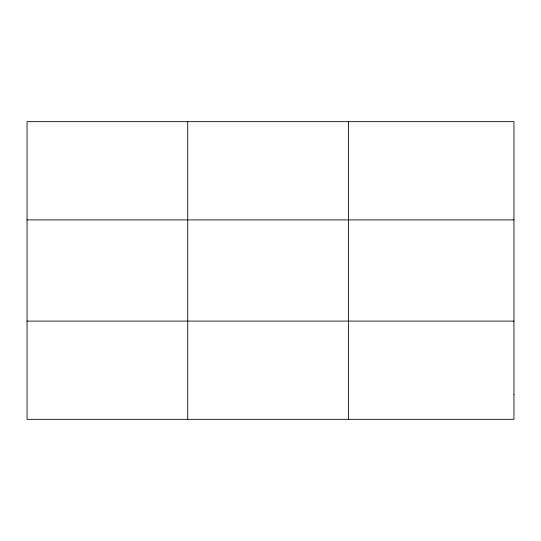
<?xml version="1.0" encoding="UTF-8"?>
<svg xmlns="http://www.w3.org/2000/svg" width="541" height="541" viewBox="0 0 541 541"><rect width="100%" height="100%" fill="white"/><g stroke="black" fill="none" stroke-linecap="round" stroke-linejoin="round"><path stroke-width="0.81" d="M187.727 121.671L187.727 419.329M348.404 121.671L348.404 419.329M27.05 219.896L513.95 219.896M27.05 321.104L513.95 321.104M513.95 394.774L513.95 419.329L27.05 419.329L27.05 121.671L513.95 121.671L513.95 394.774"/></g></svg>
